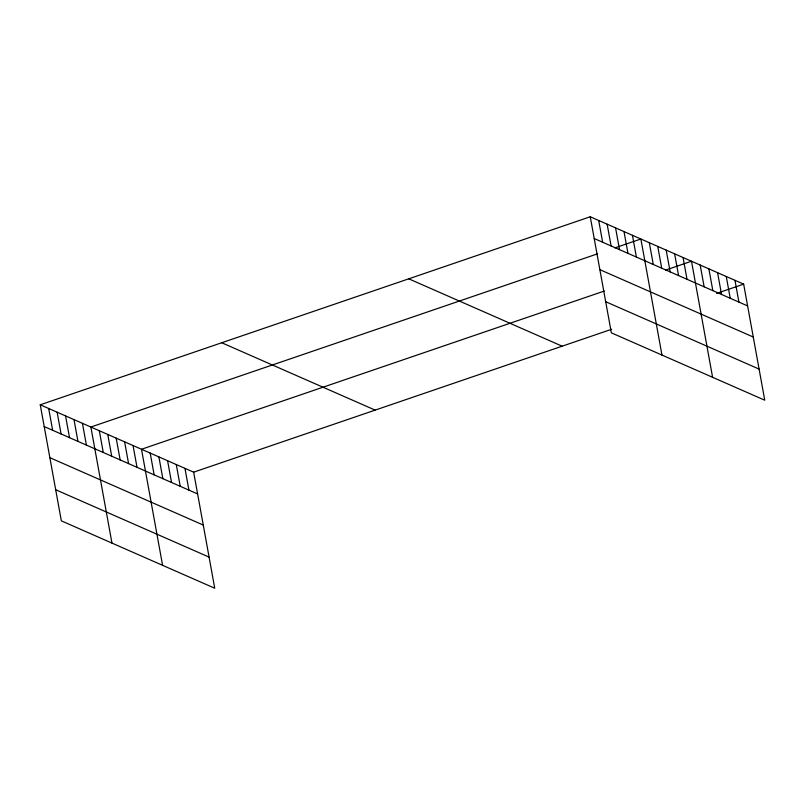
<?xml version="1.0" encoding="UTF-8"?>
<svg xmlns="http://www.w3.org/2000/svg" width="805" height="805" viewBox="0 0 805 805"><rect width="100%" height="100%" fill="white"/><g stroke="black" fill="none" stroke-linecap="round" stroke-linejoin="round"><path stroke-width="1.21" d="M40.25 404.794L193.653 472.173L214.744 588.234L61.341 520.855L40.25 404.794L590.256 216.766L743.659 284.145L764.75 400.206L611.347 332.827L590.256 216.766M597.27 253.907L90.874 427.032L111.965 543.093M614.95 247.87L640.871 239.005L661.972 355.065M604.283 291.048L141.499 449.26L162.59 565.321M665.574 270.098L691.495 261.233L712.596 377.293M193.653 472.173L611.659 329.265M716.551 293.412L743.659 284.145M594.211 238.532L747.614 305.91M599.866 269.655L753.269 337.023M605.692 301.714L759.095 369.082M408.749 278.822L562.162 346.19M221.747 342.749L375.16 410.117M44.205 426.559L197.607 493.938M49.86 457.683L203.263 525.051M55.686 489.742L209.089 557.11M734.965 280.321L738.92 302.086M726.271 276.507L730.226 298.273M717.577 272.684L721.532 294.459M708.883 268.87L712.838 290.635M700.189 265.056L704.144 286.822M683.063 257.53L687.017 279.295M674.62 253.827L678.585 275.592M666.188 250.114L670.142 271.889M657.745 246.411L661.71 268.176M649.313 242.708L653.268 264.473M632.438 235.291L636.393 257.067M624.006 231.588L627.96 253.354M615.563 227.885L619.518 249.651M607.131 224.182L611.086 245.948M598.689 220.469L602.643 242.245M184.959 468.349L188.923 490.114M176.275 464.535L180.229 486.3M167.581 460.722L171.535 482.487M158.887 456.898L162.841 478.663M150.193 453.084L154.147 474.849M133.056 445.557L137.021 467.323M124.624 441.854L128.579 463.62M116.182 438.151L120.146 459.917M107.749 434.438L111.704 456.204M99.307 430.735L103.271 452.501M82.432 423.329L86.397 445.095M74 419.616L77.954 441.382M65.557 415.913L69.522 437.679M57.125 412.21L61.079 433.976M48.682 408.507L52.647 430.273"/></g></svg>
